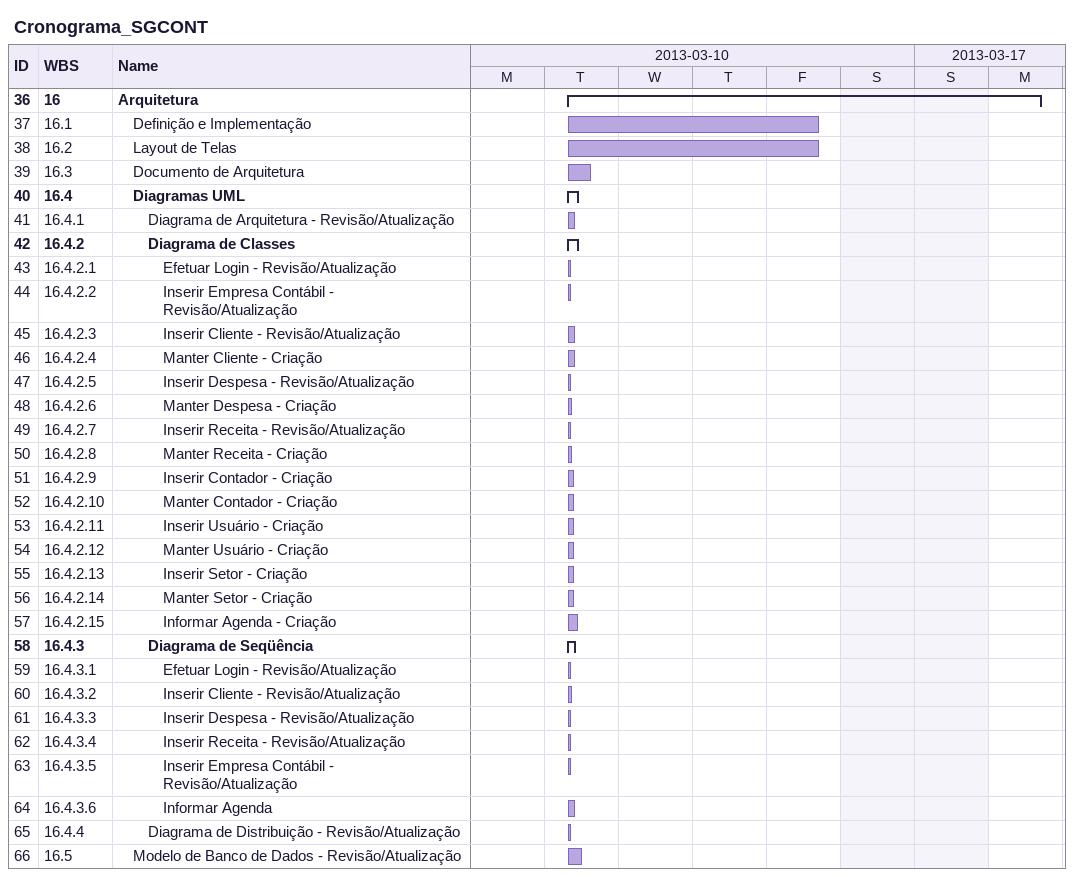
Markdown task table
Cronograma_SGCONT

| ID | WBS | Task | Start | Finish |
|---|---|---|---|---|
| 36 | 16 | **Arquitetura** | 2013-03-12 | 2013-03-18 |
| 37 | 16.1 | Definição e Implementação | 2013-03-12 | 2013-03-15 |
| 38 | 16.2 | Layout de Telas | 2013-03-12 | 2013-03-15 |
| 39 | 16.3 | Documento de Arquitetura | 2013-03-12 | 2013-03-12 |
| 40 | 16.4 | **Diagramas UML** | 2013-03-12 | 2013-03-12 |
| 41 | 16.4.1 | Diagrama de Arquitetura - Revisão/Atualização | 2013-03-12 | 2013-03-12 |
| 42 | 16.4.2 | **Diagrama de Classes** | 2013-03-12 | 2013-03-12 |
| 43 | 16.4.2.1 | Efetuar Login - Revisão/Atualização | 2013-03-12 | 2013-03-12 |
| 44 | 16.4.2.2 | Inserir Empresa Contábil - Revisão/Atualização | 2013-03-12 | 2013-03-12 |
| 45 | 16.4.2.3 | Inserir Cliente - Revisão/Atualização | 2013-03-12 | 2013-03-12 |
| 46 | 16.4.2.4 | Manter Cliente - Criação | 2013-03-12 | 2013-03-12 |
| 47 | 16.4.2.5 | Inserir Despesa - Revisão/Atualização | 2013-03-12 | 2013-03-12 |
| 48 | 16.4.2.6 | Manter Despesa - Criação | 2013-03-12 | 2013-03-12 |
| 49 | 16.4.2.7 | Inserir Receita - Revisão/Atualização | 2013-03-12 | 2013-03-12 |
| 50 | 16.4.2.8 | Manter Receita - Criação | 2013-03-12 | 2013-03-12 |
| 51 | 16.4.2.9 | Inserir Contador - Criação | 2013-03-12 | 2013-03-12 |
| 52 | 16.4.2.10 | Manter Contador - Criação | 2013-03-12 | 2013-03-12 |
| 53 | 16.4.2.11 | Inserir Usuário - Criação | 2013-03-12 | 2013-03-12 |
| 54 | 16.4.2.12 | Manter Usuário - Criação | 2013-03-12 | 2013-03-12 |
| 55 | 16.4.2.13 | Inserir Setor - Criação | 2013-03-12 | 2013-03-12 |
| 56 | 16.4.2.14 | Manter Setor - Criação | 2013-03-12 | 2013-03-12 |
| 57 | 16.4.2.15 | Informar Agenda - Criação | 2013-03-12 | 2013-03-12 |
| 58 | 16.4.3 | **Diagrama de Seqüência** | 2013-03-12 | 2013-03-12 |
| 59 | 16.4.3.1 | Efetuar Login - Revisão/Atualização | 2013-03-12 | 2013-03-12 |
| 60 | 16.4.3.2 | Inserir Cliente - Revisão/Atualização | 2013-03-12 | 2013-03-12 |
| 61 | 16.4.3.3 | Inserir Despesa - Revisão/Atualização | 2013-03-12 | 2013-03-12 |
| 62 | 16.4.3.4 | Inserir Receita - Revisão/Atualização | 2013-03-12 | 2013-03-12 |
| 63 | 16.4.3.5 | Inserir Empresa Contábil - Revisão/Atualização | 2013-03-12 | 2013-03-12 |
| 64 | 16.4.3.6 | Informar Agenda | 2013-03-12 | 2013-03-12 |
| 65 | 16.4.4 | Diagrama de Distribuição - Revisão/Atualização | 2013-03-12 | 2013-03-12 |
| 66 | 16.5 | Modelo de Banco de Dados - Revisão/Atualização | 2013-03-12 | 2013-03-12 |
